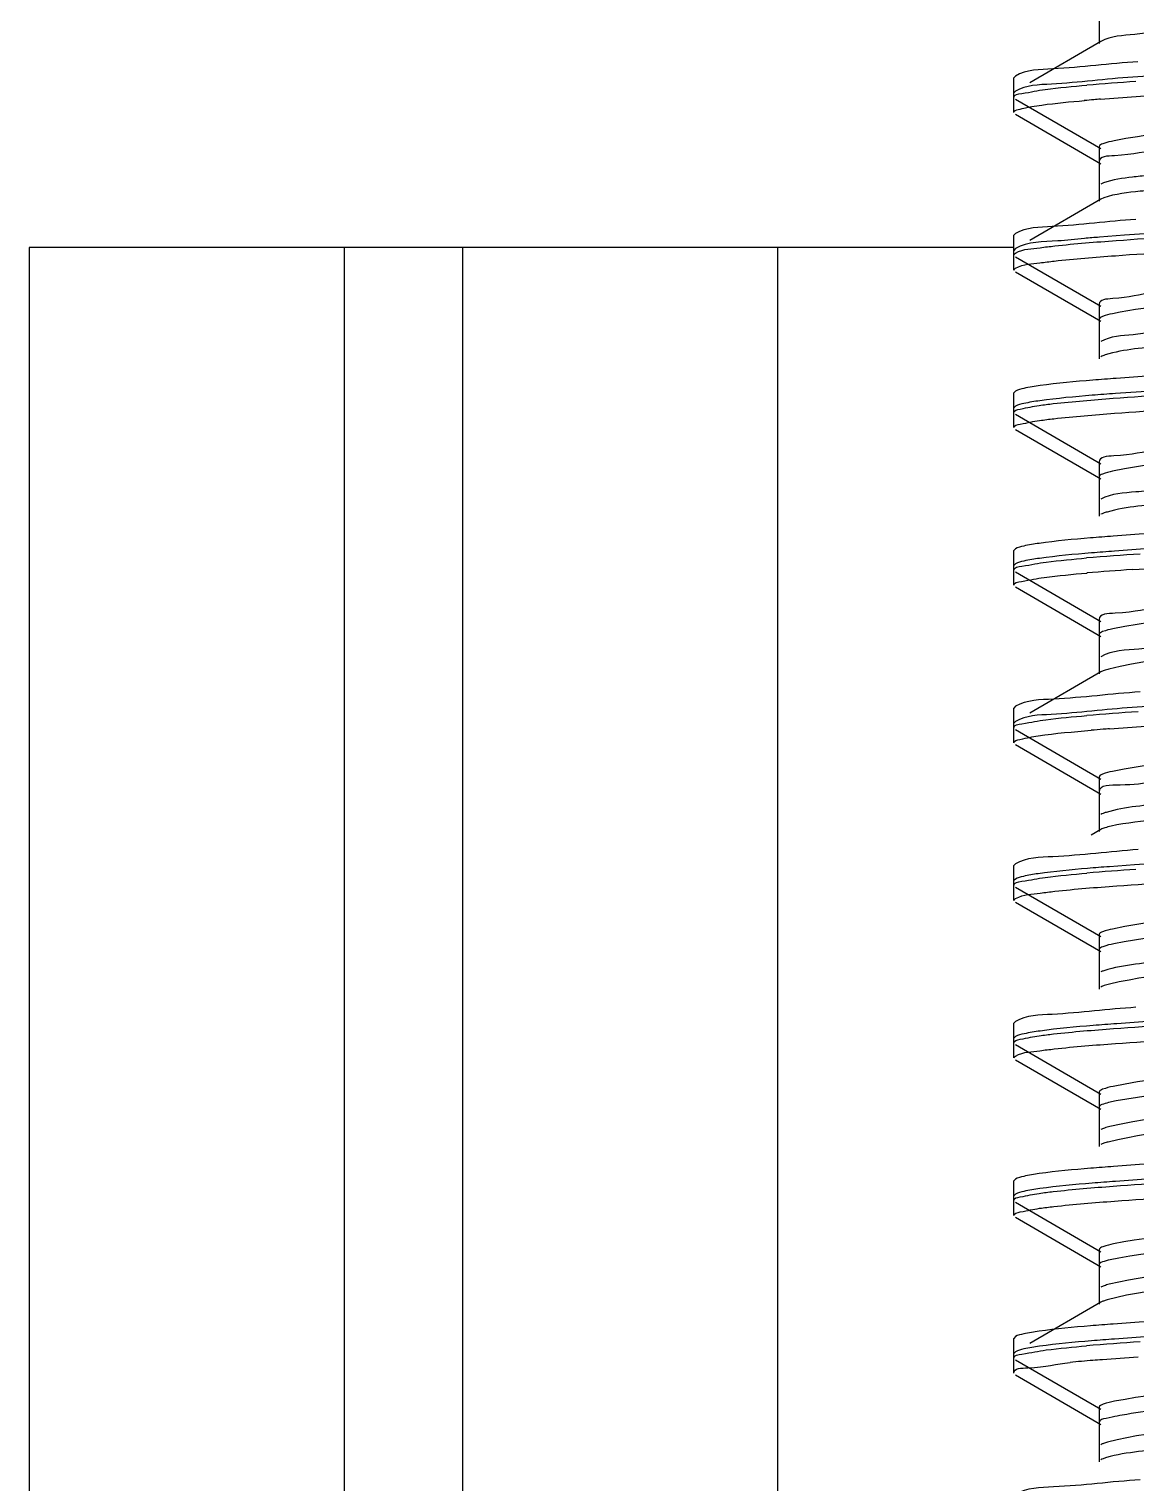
# Model space of a CAD drawing. Extents: x 1680110 to 4798266, y 269661 to 1249705.
# Drawn here: x 2404359.1 to 2404479.5, y 666304.5 to 666462.7 of the extents above; entities that cross this region are included whole.
import ezdxf

# ---------------------------------------------------------------- set-up
doc = ezdxf.new("R2010")
doc.units = 0
doc.header["$LTSCALE"] = 1000
doc.header["$MEASUREMENT"] = 0

# ---------------------------------------------------------------- blocks, each defined once
blk = doc.blocks.new('gfhhrryyfd')
at = {"linetype": 'Continuous'}
for p, q in [((3693269.29, -1740978.95), (3693269.29, -1740983.24)), ((3693269.48, -1740983.02), (3693261.74, -1740987.5)), ((3693260.18, -1740986.77), (3693260.01, -1740986.96)), ((3693260.01, -1740989.1), (3693260.01, -1740986.96)), ((3693260.01, -1740989.1), (3693260.01, -1740986.96)), ((3693260.18, -1740988.41), (3693260.01, -1740988.6)), ((3693260.01, -1740990.74), (3693260.01, -1740988.6)), ((3693260.01, -1740990.74), (3693260.01, -1740988.6)), ((3693260.18, -1740989.29), (3693269.48, -1740994.67)), ((3693260.18, -1740990.93), (3693269.48, -1740996.32)), ((3693269.29, -1740994.46), (3693269.29, -1740998.74)), ((3693269.29, -1740996.1), (3693269.29, -1741000.38)), ((3693269.76, -1740998.4), (3693269.48, -1740998.53)), ((3693269.48, -1741000.17), (3693261.74, -1741004.65)), ((3693269.79, -1741000.03), (3693269.48, -1741000.17)), ((3693260.18, -1741003.91), (3693260.01, -1741004.1)), ((3693260.01, -1741006.24), (3693260.01, -1741004.1)), ((3693260.01, -1741006.24), (3693260.01, -1741004.1)), ((3693152.86, -1741005.43), (3693152.86, -1744418.97)), ((3693260.01, -1741005.43), (3693152.86, -1741005.43)), ((3693187.15, -1741005.43), (3693187.15, -1744418.97)), ((3693200.01, -1741005.43), (3693200.01, -1744418.97)), ((3693234.3, -1741005.43), (3693234.3, -1744418.97)), ((3693260.18, -1741005.55), (3693260.01, -1741005.74)), ((3693260.01, -1741007.89), (3693260.01, -1741005.74)), ((3693260.01, -1741007.89), (3693260.01, -1741005.74)), ((3693260.18, -1741006.43), (3693269.48, -1741011.82)), ((3693260.18, -1741008.07), (3693269.48, -1741013.46)), ((3693269.29, -1741011.6), (3693269.29, -1741015.89)), ((3693269.29, -1741013.24), (3693269.29, -1741017.53)), ((3693260.18, -1741021.06), (3693260.01, -1741021.25)), ((3693260.01, -1741023.39), (3693260.01, -1741021.25)), ((3693260.01, -1741023.39), (3693260.01, -1741021.25)), ((3693260.18, -1741022.7), (3693260.01, -1741022.89)), ((3693260.01, -1741025.03), (3693260.01, -1741022.89)), ((3693260.01, -1741025.03), (3693260.01, -1741022.89)), ((3693260.18, -1741023.58), (3693269.48, -1741028.96)), ((3693260.18, -1741025.22), (3693269.48, -1741030.61)), ((3693269.29, -1741028.75), (3693269.29, -1741033.03)), ((3693269.29, -1741030.39), (3693269.29, -1741034.67)), ((3693260.18, -1741038.2), (3693260.01, -1741038.39)), ((3693260.01, -1741040.54), (3693260.01, -1741038.39)), ((3693260.01, -1741040.54), (3693260.01, -1741038.39)), ((3693260.18, -1741039.85), (3693260.01, -1741040.03)), ((3693260.01, -1741042.18), (3693260.01, -1741040.03)), ((3693260.01, -1741042.18), (3693260.01, -1741040.03)), ((3693260.18, -1741040.72), (3693269.48, -1741046.11)), ((3693260.18, -1741042.36), (3693269.48, -1741047.75)), ((3693269.29, -1741045.89), (3693269.29, -1741050.18)), ((3693269.29, -1741047.53), (3693269.29, -1741051.82)), ((3693269.48, -1741051.6), (3693261.74, -1741056.09)), ((3693260.18, -1741055.35), (3693260.01, -1741055.54)), ((3693260.01, -1741057.68), (3693260.01, -1741055.54)), ((3693260.01, -1741057.68), (3693260.01, -1741055.54)), ((3693260.18, -1741056.99), (3693260.01, -1741057.18)), ((3693260.01, -1741059.32), (3693260.01, -1741057.18)), ((3693260.01, -1741059.32), (3693260.01, -1741057.18)), ((3693260.18, -1741057.87), (3693269.48, -1741063.26)), ((3693260.18, -1741059.51), (3693269.48, -1741064.9)), ((3693269.29, -1741063.04), (3693269.29, -1741067.32)), ((3693269.29, -1741064.68), (3693269.29, -1741068.97)), ((3693269.48, -1741068.75), (3693268.42, -1741069.36)), ((3693260.18, -1741072.49), (3693260.01, -1741072.68)), ((3693260.01, -1741074.83), (3693260.01, -1741072.68)), ((3693260.01, -1741074.83), (3693260.01, -1741072.68)), ((3693260.18, -1741074.14), (3693260.01, -1741074.32)), ((3693260.01, -1741076.47), (3693260.01, -1741074.32)), ((3693260.01, -1741076.47), (3693260.01, -1741074.32)), ((3693260.18, -1741075.01), (3693269.48, -1741080.4)), ((3693260.18, -1741076.65), (3693269.48, -1741082.04)), ((3693269.29, -1741080.18), (3693269.29, -1741084.47)), ((3693269.29, -1741081.82), (3693269.29, -1741086.11)), ((3693260.18, -1741089.64), (3693260.01, -1741089.83)), ((3693260.01, -1741091.97), (3693260.01, -1741089.83)), ((3693260.01, -1741091.97), (3693260.01, -1741089.83)), ((3693260.18, -1741091.28), (3693260.01, -1741091.47)), ((3693260.01, -1741093.61), (3693260.01, -1741091.47)), ((3693260.01, -1741093.61), (3693260.01, -1741091.47)), ((3693260.18, -1741092.16), (3693269.48, -1741097.55)), ((3693260.18, -1741093.8), (3693269.48, -1741099.19)), ((3693269.29, -1741097.33), (3693269.29, -1741101.61)), ((3693269.29, -1741098.97), (3693269.29, -1741103.26)), ((3693260.18, -1741106.79), (3693260.01, -1741106.97)), ((3693260.01, -1741109.12), (3693260.01, -1741106.97)), ((3693260.01, -1741109.12), (3693260.01, -1741106.97)), ((3693260.18, -1741108.43), (3693260.01, -1741108.61)), ((3693260.01, -1741110.76), (3693260.01, -1741108.61)), ((3693260.01, -1741110.76), (3693260.01, -1741108.61)), ((3693260.18, -1741109.3), (3693269.48, -1741114.69)), ((3693260.18, -1741110.94), (3693269.48, -1741116.33)), ((3693269.29, -1741114.47), (3693269.29, -1741118.76)), ((3693269.29, -1741116.11), (3693269.29, -1741120.4)), ((3693269.48, -1741120.18), (3693261.74, -1741124.67)), ((3693260.18, -1741123.93), (3693260.01, -1741124.12)), ((3693260.01, -1741126.26), (3693260.01, -1741124.12)), ((3693260.01, -1741126.26), (3693260.01, -1741124.12)), ((3693260.18, -1741125.57), (3693260.01, -1741125.76)), ((3693260.01, -1741127.9), (3693260.01, -1741125.76)), ((3693260.01, -1741127.9), (3693260.01, -1741125.76)), ((3693260.18, -1741126.45), (3693269.48, -1741131.84)), ((3693260.18, -1741128.09), (3693269.48, -1741133.48)), ((3693269.29, -1741131.62), (3693269.29, -1741135.91)), ((3693269.29, -1741133.26), (3693269.29, -1741137.55))]:
    blk.add_line(p, q, dxfattribs=at)
for centre, radius, start, end in [((3693293.13, -1741287.43), 300.71, 93.7819, 94.8008), ((3693285.57, -1741196.29), 207.62, 94.6548, 94.9427), ((3693288.64, -1741233.75), 245.21, 94.4875, 94.6577), ((3693286.58, -1741223.25), 219.62, 94.5049, 94.936), ((3693293.74, -1741346.61), 308.48, 93.7138, 94.7991), ((3693292.58, -1741333.65), 293.84, 93.8416, 94.804), ((3693293.44, -1741360.02), 304.73, 93.7464, 94.7999), ((3693288.61, -1741301.54), 244.42, 94.4273, 94.7392), ((3693291.88, -1741343.55), 286.56, 94.2964, 94.4317), ((3693293.14, -1741373.28), 300.84, 93.7807, 94.8008), ((3693293.75, -1741432.45), 308.6, 93.7128, 94.7991), ((3693282.98, -1741302.8), 176.87, 94.6576, 95.467), ((3693288.94, -1741374.4), 248.71, 94.4503, 94.6873), ((3693296.79, -1741477.13), 351.74, 93.7928, 94.4265)]:
    blk.add_arc(centre, radius, start, end, dxfattribs=at)
for points, knots in [([(3693275.39, -1740981.99), (3693274.65, -1740982.07), (3693272.69, -1740982.36), (3693270.56, -1740982.39), (3693269.48, -1740983.02)], [0, 0, 0, 0, 0.374179, 1, 1, 1, 1]), ([(3693384.23, -1740981.73), (3693376.11, -1740982.28), (3693339.02, -1740984.07), (3693301.89, -1740984.93), (3693272.97, -1740986.89)], [0, 0, 0, 0, 0.219186, 1, 1, 1, 1]), ([(3693269.45, -1740989.29), (3693277.16, -1740988.69), (3693314.91, -1740986.81), (3693352.7, -1740985.92), (3693382.69, -1740983.97)], [0, 0, 0, 0, 0.204514, 1, 1, 1, 1]), ([(3693273.52, -1740985.21), (3693270.43, -1740985.42), (3693266.1, -1740986.02), (3693261.38, -1740986.08), (3693260.18, -1740986.77)], [0, 0, 0, 0, 0.691063, 1, 1, 1, 1]), ([(3693272.97, -1740986.89), (3693270.01, -1740987.09), (3693265.86, -1740987.67), (3693261.33, -1740987.75), (3693260.18, -1740988.41)], [0, 0, 0, 0, 0.690332, 1, 1, 1, 1]), ([(3693385.59, -1740986.65), (3693378.38, -1740987.85), (3693358.85, -1740988.59), (3693327.44, -1740990.19), (3693296.55, -1740991.94), (3693277.63, -1740992.49), (3693270.93, -1740993.82)], [0, 0, 0, 0, 0.190819, 0.5086, 0.821571, 1, 1, 1, 1]), ([(3693260.01, -1740989.1), (3693260.01, -1740988.78), (3693261.72, -1740988.58), (3693262.57, -1740988.34), (3693263.43, -1740988.23)], [0, 0, 0, 0, 0.27103, 1, 1, 1, 1]), ([(3693260.01, -1740990.74), (3693260.01, -1740990.54), (3693260.93, -1740990.3), (3693261.47, -1740990.17), (3693261.96, -1740990.09)], [0, 0, 0, 0, 0.282056, 1, 1, 1, 1]), ([(3693261.96, -1740990.09), (3693262.32, -1740990.03), (3693264.22, -1740989.75), (3693266.14, -1740989.57), (3693267.69, -1740989.44)], [0, 0, 0, 0, 0.190856, 1, 1, 1, 1]), ([(3693270.93, -1740993.82), (3693270.51, -1740993.9), (3693270.04, -1740994.01), (3693269.29, -1740994.28), (3693269.29, -1740994.46)], [0, 0, 0, 0, 0.708966, 1, 1, 1, 1]), ([(3693275.93, -1740994.8), (3693274.27, -1740994.96), (3693272.71, -1740995.47), (3693269.29, -1740995.49), (3693269.29, -1740996.1)], [0, 0, 0, 0, 0.733597, 1, 1, 1, 1]), ([(3693274.6, -1740997.58), (3693274.03, -1740997.64), (3693272.42, -1740997.85), (3693270.77, -1740998.03), (3693269.76, -1740998.4)], [0, 0, 0, 0, 0.346189, 1, 1, 1, 1]), ([(3693382.69, -1740998.98), (3693374.01, -1740999.54), (3693336.22, -1741001.34), (3693298.37, -1741002.01), (3693269.33, -1741004.3)], [0, 0, 0, 0, 0.230084, 1, 1, 1, 1]), ([(3693275.93, -1740999.08), (3693275.21, -1740999.15), (3693273.16, -1740999.4), (3693271.06, -1740999.58), (3693269.79, -1741000.03)], [0, 0, 0, 0, 0.349753, 1, 1, 1, 1]), ([(3693271.15, -1741004.67), (3693279.45, -1741004.06), (3693317.84, -1741002.19), (3693356.3, -1741001.44), (3693386.34, -1740999.23)], [0, 0, 0, 0, 0.216266, 1, 1, 1, 1]), ([(3693271.06, -1741006.32), (3693279.34, -1741005.71), (3693317.76, -1741003.84), (3693356.24, -1741003.09), (3693386.32, -1741000.87)], [0, 0, 0, 0, 0.215878, 1, 1, 1, 1]), ([(3693273.29, -1741002.37), (3693270.25, -1741002.58), (3693266, -1741003.17), (3693261.36, -1741003.24), (3693260.18, -1741003.91)], [0, 0, 0, 0, 0.690751, 1, 1, 1, 1]), ([(3693267.69, -1741004.44), (3693266.72, -1741004.52), (3693264.25, -1741004.86), (3693261.53, -1741004.77), (3693260.18, -1741005.55)], [0, 0, 0, 0, 0.38257, 1, 1, 1, 1]), ([(3693262.87, -1741005.45), (3693263.4, -1741005.38), (3693266.15, -1741005.05), (3693268.92, -1741004.83), (3693271.15, -1741004.67)], [0, 0, 0, 0, 0.19158, 1, 1, 1, 1]), ([(3693260.01, -1741006.24), (3693260.01, -1741006.16), (3693261.03, -1741005.52), (3693261.96, -1741005.58), (3693262.87, -1741005.45)], [0, 0, 0, 0, 0.088842, 1, 1, 1, 1]), ([(3693262.84, -1741007.1), (3693263.37, -1741007.03), (3693266.1, -1741006.69), (3693268.84, -1741006.48), (3693271.06, -1741006.32)], [0, 0, 0, 0, 0.191545, 1, 1, 1, 1]), ([(3693386.61, -1741005.24), (3693379.9, -1741006.73), (3693353.86, -1741007.28), (3693319.87, -1741009.24), (3693288.12, -1741011.1), (3693275.2, -1741011.7), (3693270.73, -1741012.64)], [0, 0, 0, 0, 0.17752, 0.667782, 0.88196, 1, 1, 1, 1]), ([(3693260.01, -1741007.89), (3693260.01, -1741007.8), (3693261.02, -1741007.16), (3693261.95, -1741007.22), (3693262.84, -1741007.1)], [0, 0, 0, 0, 0.089015, 1, 1, 1, 1]), ([(3693386.36, -1741009.58), (3693379.21, -1741011.03), (3693359.01, -1741011.49), (3693332.39, -1741013.11), (3693307.21, -1741014.24), (3693290.57, -1741015.04), (3693278.49, -1741016.06), (3693272.04, -1741016.48), (3693269.96, -1741017.12)], [0, 0, 0, 0, 0.187537, 0.516126, 0.6871, 0.835564, 0.944057, 1, 1, 1, 1]), ([(3693275.1, -1741010.38), (3693273.65, -1741010.54), (3693272.27, -1741010.97), (3693269.29, -1741011.07), (3693269.3, -1741011.6)], [0, 0, 0, 0, 0.733399, 1, 1, 1, 1]), ([(3693270.73, -1741012.64), (3693270.36, -1741012.72), (3693269.93, -1741012.82), (3693269.3, -1741013.09), (3693269.3, -1741013.24)], [0, 0, 0, 0, 0.704879, 1, 1, 1, 1]), ([(3693386.34, -1741014.23), (3693378.12, -1741014.84), (3693339.72, -1741016.71), (3693301.26, -1741017.48), (3693271.15, -1741019.67)], [0, 0, 0, 0, 0.214619, 1, 1, 1, 1]), ([(3693275.1, -1741014.67), (3693274.39, -1741014.75), (3693272.53, -1741015.02), (3693270.51, -1741015.07), (3693269.48, -1741015.67)], [0, 0, 0, 0, 0.373077, 1, 1, 1, 1]), ([(3693386.32, -1741015.87), (3693378.07, -1741016.48), (3693339.65, -1741018.35), (3693301.18, -1741019.12), (3693271.06, -1741021.32)], [0, 0, 0, 0, 0.214875, 1, 1, 1, 1]), ([(3693269.96, -1741017.12), (3693269.86, -1741017.15), (3693269.7, -1741017.2), (3693269.55, -1741017.28), (3693269.48, -1741017.31)], [0, 0, 0, 0, 0.565784, 1, 1, 1, 1]), ([(3693270.82, -1741021.84), (3693279.04, -1741021.23), (3693317.42, -1741019.36), (3693355.86, -1741018.59), (3693385.97, -1741016.4)], [0, 0, 0, 0, 0.214433, 1, 1, 1, 1]), ([(3693270.97, -1741023.47), (3693279.24, -1741022.86), (3693317.68, -1741020.99), (3693356.17, -1741020.23), (3693386.28, -1741018.02)], [0, 0, 0, 0, 0.215487, 1, 1, 1, 1]), ([(3693262.87, -1741020.46), (3693262.28, -1741020.54), (3693261.38, -1741020.69), (3693260.46, -1741020.9), (3693260.18, -1741021.06)], [0, 0, 0, 0, 0.644191, 1, 1, 1, 1]), ([(3693271.15, -1741019.67), (3693270.3, -1741019.73), (3693267.54, -1741019.95), (3693264.77, -1741020.19), (3693262.87, -1741020.46)], [0, 0, 0, 0, 0.307204, 1, 1, 1, 1]), ([(3693262.84, -1741022.1), (3693262.26, -1741022.18), (3693261.37, -1741022.34), (3693260.46, -1741022.54), (3693260.18, -1741022.7)], [0, 0, 0, 0, 0.643834, 1, 1, 1, 1]), ([(3693262.77, -1741022.61), (3693263.28, -1741022.54), (3693265.96, -1741022.21), (3693268.65, -1741022), (3693270.82, -1741021.84)], [0, 0, 0, 0, 0.191269, 1, 1, 1, 1]), ([(3693271.06, -1741021.32), (3693270.22, -1741021.38), (3693267.48, -1741021.59), (3693264.73, -1741021.84), (3693262.84, -1741022.1)], [0, 0, 0, 0, 0.307253, 1, 1, 1, 1]), ([(3693260.01, -1741023.39), (3693260.01, -1741023.13), (3693261.36, -1741022.9), (3693262.08, -1741022.71), (3693262.77, -1741022.61)], [0, 0, 0, 0, 0.274668, 1, 1, 1, 1]), ([(3693262.81, -1741024.25), (3693263.33, -1741024.18), (3693266.04, -1741023.84), (3693268.77, -1741023.63), (3693270.97, -1741023.47)], [0, 0, 0, 0, 0.191422, 1, 1, 1, 1]), ([(3693386.85, -1741022.33), (3693380.33, -1741023.93), (3693360.99, -1741024.13), (3693329.46, -1741026.11), (3693297.48, -1741027.87), (3693277.69, -1741028.33), (3693270.75, -1741029.78)], [0, 0, 0, 0, 0.173176, 0.493211, 0.817077, 1, 1, 1, 1]), ([(3693260.01, -1741025.03), (3693260.01, -1741024.76), (3693261.39, -1741024.53), (3693262.11, -1741024.35), (3693262.81, -1741024.25)], [0, 0, 0, 0, 0.274365, 1, 1, 1, 1]), ([(3693386.41, -1741026.71), (3693379.37, -1741028.17), (3693359.38, -1741028.6), (3693327.26, -1741030.62), (3693297.84, -1741031.66), (3693278.95, -1741033.13), (3693272.35, -1741033.61), (3693270.15, -1741034.21)], [0, 0, 0, 0, 0.184985, 0.511081, 0.830893, 0.941203, 1, 1, 1, 1]), ([(3693275.63, -1741027.48), (3693274.04, -1741027.64), (3693272.55, -1741028.11), (3693269.29, -1741028.17), (3693269.3, -1741028.75)], [0, 0, 0, 0, 0.734217, 1, 1, 1, 1]), ([(3693270.75, -1741029.78), (3693270.38, -1741029.86), (3693269.94, -1741029.96), (3693269.3, -1741030.23), (3693269.3, -1741030.39)], [0, 0, 0, 0, 0.705094, 1, 1, 1, 1]), ([(3693275.63, -1741031.76), (3693274.85, -1741031.84), (3693272.82, -1741032.14), (3693270.61, -1741032.16), (3693269.48, -1741032.82)], [0, 0, 0, 0, 0.375015, 1, 1, 1, 1]), ([(3693385.97, -1741031.4), (3693377.67, -1741032), (3693339.29, -1741033.87), (3693300.85, -1741034.62), (3693270.82, -1741036.84)], [0, 0, 0, 0, 0.21655, 1, 1, 1, 1]), ([(3693386.28, -1741033.02), (3693378.03, -1741033.63), (3693339.59, -1741035.5), (3693301.09, -1741036.26), (3693270.97, -1741038.47)], [0, 0, 0, 0, 0.215154, 1, 1, 1, 1]), ([(3693270.15, -1741034.21), (3693270.01, -1741034.25), (3693269.79, -1741034.32), (3693269.57, -1741034.41), (3693269.48, -1741034.46)], [0, 0, 0, 0, 0.579307, 1, 1, 1, 1]), ([(3693272.9, -1741040.48), (3693281.02, -1741039.92), (3693318.15, -1741038.13), (3693355.32, -1741037.28), (3693384.28, -1741035.3)], [0, 0, 0, 0, 0.219072, 1, 1, 1, 1]), ([(3693262.77, -1741037.62), (3693262.2, -1741037.7), (3693261.34, -1741037.85), (3693260.45, -1741038.05), (3693260.18, -1741038.2)], [0, 0, 0, 0, 0.642717, 1, 1, 1, 1]), ([(3693270.82, -1741036.84), (3693270, -1741036.9), (3693267.31, -1741037.11), (3693264.62, -1741037.35), (3693262.77, -1741037.62)], [0, 0, 0, 0, 0.307563, 1, 1, 1, 1]), ([(3693260.01, -1741040.54), (3693260.01, -1741040.21), (3693261.77, -1741040.01), (3693262.65, -1741039.77), (3693263.53, -1741039.66)], [0, 0, 0, 0, 0.270591, 1, 1, 1, 1]), ([(3693262.81, -1741039.25), (3693262.24, -1741039.33), (3693261.36, -1741039.48), (3693260.46, -1741039.68), (3693260.18, -1741039.85)], [0, 0, 0, 0, 0.643387, 1, 1, 1, 1]), ([(3693270.97, -1741038.47), (3693270.13, -1741038.53), (3693267.41, -1741038.74), (3693264.69, -1741038.99), (3693262.81, -1741039.25)], [0, 0, 0, 0, 0.30739, 1, 1, 1, 1]), ([(3693387.06, -1741039.42), (3693384.87, -1741040.02), (3693378.27, -1741040.5), (3693359.41, -1741041.98), (3693329.98, -1741043.01), (3693297.84, -1741045.03), (3693277.83, -1741045.47), (3693270.78, -1741046.92)], [0, 0, 0, 0, 0.058552, 0.168707, 0.488491, 0.814803, 1, 1, 1, 1]), ([(3693260.01, -1741042.18), (3693260.01, -1741041.87), (3693261.65, -1741041.66), (3693262.48, -1741041.44), (3693263.3, -1741041.33)], [0, 0, 0, 0, 0.271621, 1, 1, 1, 1]), ([(3693386.44, -1741043.85), (3693379.51, -1741045.3), (3693359.74, -1741045.76), (3693327.78, -1741047.52), (3693296.24, -1741049.5), (3693276.9, -1741049.71), (3693270.36, -1741051.3)], [0, 0, 0, 0, 0.182739, 0.506392, 0.826439, 1, 1, 1, 1]), ([(3693276.17, -1741044.57), (3693274.46, -1741044.73), (3693272.85, -1741045.26), (3693269.29, -1741045.27), (3693269.3, -1741045.89)], [0, 0, 0, 0, 0.73489, 1, 1, 1, 1]), ([(3693270.78, -1741046.92), (3693270.41, -1741047), (3693269.96, -1741047.1), (3693269.3, -1741047.37), (3693269.3, -1741047.53)], [0, 0, 0, 0, 0.705716, 1, 1, 1, 1]), ([(3693276.17, -1741048.85), (3693275.32, -1741048.94), (3693273.11, -1741049.25), (3693270.7, -1741049.25), (3693269.48, -1741049.96)], [0, 0, 0, 0, 0.376776, 1, 1, 1, 1]), ([(3693384.28, -1741050.31), (3693376.16, -1741050.86), (3693339.03, -1741052.65), (3693301.85, -1741053.5), (3693272.9, -1741055.48)], [0, 0, 0, 0, 0.219115, 1, 1, 1, 1]), ([(3693270.36, -1741051.3), (3693270.18, -1741051.35), (3693269.88, -1741051.43), (3693269.59, -1741051.54), (3693269.48, -1741051.6)], [0, 0, 0, 0, 0.591078, 1, 1, 1, 1]), ([(3693273.76, -1741053.78), (3693270.61, -1741053.99), (3693266.21, -1741054.6), (3693261.4, -1741054.65), (3693260.18, -1741055.35)], [0, 0, 0, 0, 0.691369, 1, 1, 1, 1]), ([(3693270.42, -1741057.8), (3693278.3, -1741057.21), (3693316.02, -1741055.35), (3693353.78, -1741054.48), (3693383.56, -1741052.5)], [0, 0, 0, 0, 0.209378, 1, 1, 1, 1]), ([(3693272.9, -1741055.48), (3693269.95, -1741055.68), (3693265.82, -1741056.25), (3693261.33, -1741056.33), (3693260.18, -1741056.99)], [0, 0, 0, 0, 0.690219, 1, 1, 1, 1]), ([(3693386.72, -1741055.01), (3693380.09, -1741056.55), (3693360.71, -1741056.84), (3693329.14, -1741058.76), (3693297.3, -1741060.53), (3693277.63, -1741060.99), (3693270.73, -1741062.44)], [0, 0, 0, 0, 0.175623, 0.495702, 0.818204, 1, 1, 1, 1]), ([(3693260.01, -1741057.68), (3693260.01, -1741057.35), (3693261.75, -1741057.16), (3693262.61, -1741056.92), (3693263.48, -1741056.81)], [0, 0, 0, 0, 0.270787, 1, 1, 1, 1]), ([(3693260.01, -1741059.32), (3693260.01, -1741059.07), (3693261.31, -1741058.83), (3693262, -1741058.66), (3693262.66, -1741058.56)], [0, 0, 0, 0, 0.275063, 1, 1, 1, 1]), ([(3693386.38, -1741059.37), (3693379.28, -1741060.82), (3693359.18, -1741061.27), (3693326.93, -1741063.29), (3693297.47, -1741064.31), (3693278.69, -1741065.82), (3693272.17, -1741066.27), (3693270.04, -1741066.89)], [0, 0, 0, 0, 0.186373, 0.513855, 0.833476, 0.942785, 1, 1, 1, 1]), ([(3693278.29, -1741063.16), (3693276.05, -1741063.35), (3693273.99, -1741064.08), (3693269.29, -1741063.87), (3693269.29, -1741064.68)], [0, 0, 0, 0, 0.735758, 1, 1, 1, 1]), ([(3693270.73, -1741062.44), (3693270.37, -1741062.51), (3693269.94, -1741062.61), (3693269.3, -1741062.88), (3693269.3, -1741063.04)], [0, 0, 0, 0, 0.704918, 1, 1, 1, 1]), ([(3693270.04, -1741066.89), (3693269.93, -1741066.92), (3693269.74, -1741066.98), (3693269.56, -1741067.06), (3693269.48, -1741067.11)], [0, 0, 0, 0, 0.572013, 1, 1, 1, 1]), ([(3693383.56, -1741067.5), (3693375.07, -1741068.06), (3693337.36, -1741069.87), (3693299.58, -1741070.61), (3693270.42, -1741072.8)], [0, 0, 0, 0, 0.225391, 1, 1, 1, 1]), ([(3693278.29, -1741067.44), (3693277.44, -1741067.52), (3693274.87, -1741067.76), (3693272.29, -1741068.02), (3693270.6, -1741068.39)], [0, 0, 0, 0, 0.327573, 1, 1, 1, 1]), ([(3693270.6, -1741068.39), (3693270.37, -1741068.44), (3693269.99, -1741068.54), (3693269.62, -1741068.67), (3693269.48, -1741068.75)], [0, 0, 0, 0, 0.601667, 1, 1, 1, 1]), ([(3693271.21, -1741074.89), (3693279.51, -1741074.28), (3693317.89, -1741072.41), (3693356.34, -1741071.66), (3693386.36, -1741069.45)], [0, 0, 0, 0, 0.216493, 1, 1, 1, 1]), ([(3693273.53, -1741070.94), (3693270.44, -1741071.15), (3693266.11, -1741071.75), (3693261.38, -1741071.8), (3693260.18, -1741072.49)], [0, 0, 0, 0, 0.691073, 1, 1, 1, 1]), ([(3693270.42, -1741072.8), (3693269.62, -1741072.86), (3693267.03, -1741073.07), (3693264.45, -1741073.3), (3693262.66, -1741073.56)], [0, 0, 0, 0, 0.307039, 1, 1, 1, 1]), ([(3693386.94, -1741072.1), (3693384.69, -1741072.68), (3693378.01, -1741073.18), (3693359.04, -1741074.63), (3693329.66, -1741075.68), (3693297.64, -1741077.69), (3693277.75, -1741078.12), (3693270.76, -1741079.58)], [0, 0, 0, 0, 0.060117, 0.171248, 0.491182, 0.816115, 1, 1, 1, 1]), ([(3693260.01, -1741074.83), (3693260.01, -1741074.5), (3693261.72, -1741074.3), (3693262.57, -1741074.07), (3693263.43, -1741073.96)], [0, 0, 0, 0, 0.271021, 1, 1, 1, 1]), ([(3693262.66, -1741073.56), (3693262.12, -1741073.64), (3693261.29, -1741073.79), (3693260.44, -1741073.98), (3693260.18, -1741074.14)], [0, 0, 0, 0, 0.641483, 1, 1, 1, 1]), ([(3693260.01, -1741076.47), (3693260.01, -1741076.38), (3693261.04, -1741075.74), (3693261.97, -1741075.8), (3693262.88, -1741075.67)], [0, 0, 0, 0, 0.088752, 1, 1, 1, 1]), ([(3693262.88, -1741075.67), (3693263.41, -1741075.6), (3693266.18, -1741075.27), (3693268.96, -1741075.05), (3693271.21, -1741074.89)], [0, 0, 0, 0, 0.191582, 1, 1, 1, 1]), ([(3693381.31, -1741074.55), (3693373.01, -1741075.38), (3693353.04, -1741076.41), (3693322.27, -1741077.74), (3693293.84, -1741079.42), (3693276.88, -1741080), (3693270.91, -1741081.19)], [0, 0, 0, 0, 0.226181, 0.54212, 0.834898, 1, 1, 1, 1]), ([(3693386.43, -1741076.51), (3693379.44, -1741077.96), (3693359.54, -1741078.39), (3693327.52, -1741080.4), (3693298.13, -1741081.45), (3693279.17, -1741082.9), (3693272.49, -1741083.4), (3693270.24, -1741083.98)], [0, 0, 0, 0, 0.183944, 0.508945, 0.828873, 0.939958, 1, 1, 1, 1]), ([(3693381.31, -1741078.84), (3693372.84, -1741079.69), (3693352.49, -1741080.73), (3693321.29, -1741082.02), (3693292.91, -1741083.88), (3693276.09, -1741084.23), (3693270.42, -1741085.58)], [0, 0, 0, 0, 0.229743, 0.549934, 0.842575, 1, 1, 1, 1]), ([(3693270.76, -1741079.58), (3693270.39, -1741079.65), (3693269.95, -1741079.75), (3693269.3, -1741080.02), (3693269.3, -1741080.18)], [0, 0, 0, 0, 0.705326, 1, 1, 1, 1]), ([(3693270.91, -1741081.19), (3693270.5, -1741081.27), (3693270.02, -1741081.38), (3693269.3, -1741081.65), (3693269.3, -1741081.82)], [0, 0, 0, 0, 0.707822, 1, 1, 1, 1]), ([(3693270.24, -1741083.98), (3693270.09, -1741084.02), (3693269.83, -1741084.1), (3693269.58, -1741084.2), (3693269.48, -1741084.25)], [0, 0, 0, 0, 0.584722, 1, 1, 1, 1]), ([(3693270.42, -1741085.58), (3693270.23, -1741085.62), (3693269.91, -1741085.71), (3693269.6, -1741085.83), (3693269.48, -1741085.89)], [0, 0, 0, 0, 0.593584, 1, 1, 1, 1]), ([(3693270.87, -1741090.41), (3693279.11, -1741089.81), (3693317.53, -1741087.93), (3693356, -1741087.17), (3693386.11, -1741084.97)], [0, 0, 0, 0, 0.214855, 1, 1, 1, 1]), ([(3693386.36, -1741084.45), (3693378.14, -1741085.06), (3693339.76, -1741086.93), (3693301.31, -1741087.7), (3693271.21, -1741089.89)], [0, 0, 0, 0, 0.214464, 1, 1, 1, 1]), ([(3693271.07, -1741092.04), (3693279.35, -1741091.44), (3693317.77, -1741089.56), (3693356.24, -1741088.81), (3693386.32, -1741086.6)], [0, 0, 0, 0, 0.215894, 1, 1, 1, 1]), ([(3693273.3, -1741088.1), (3693270.26, -1741088.3), (3693266, -1741088.89), (3693261.36, -1741088.96), (3693260.18, -1741089.64)], [0, 0, 0, 0, 0.690761, 1, 1, 1, 1]), ([(3693271.21, -1741089.89), (3693270.35, -1741089.95), (3693267.57, -1741090.16), (3693264.8, -1741090.41), (3693262.88, -1741090.68)], [0, 0, 0, 0, 0.307194, 1, 1, 1, 1]), ([(3693387.15, -1741089.19), (3693385.01, -1741089.81), (3693378.48, -1741090.26), (3693359.7, -1741091.77), (3693330.24, -1741092.79), (3693298, -1741094.82), (3693277.9, -1741095.26), (3693270.81, -1741096.71)], [0, 0, 0, 0, 0.057292, 0.16665, 0.48628, 0.813694, 1, 1, 1, 1]), ([(3693260.01, -1741091.97), (3693260.01, -1741091.7), (3693261.37, -1741091.48), (3693262.09, -1741091.29), (3693262.78, -1741091.19)], [0, 0, 0, 0, 0.274581, 1, 1, 1, 1]), ([(3693262.88, -1741090.68), (3693262.29, -1741090.76), (3693261.39, -1741090.91), (3693260.46, -1741091.12), (3693260.18, -1741091.28)], [0, 0, 0, 0, 0.64438, 1, 1, 1, 1]), ([(3693262.78, -1741091.19), (3693263.29, -1741091.12), (3693265.98, -1741090.79), (3693268.69, -1741090.58), (3693270.87, -1741090.41)], [0, 0, 0, 0, 0.191288, 1, 1, 1, 1]), ([(3693381.84, -1741091.64), (3693373.7, -1741092.49), (3693353.91, -1741093.5), (3693323.23, -1741094.85), (3693294.53, -1741096.49), (3693277.3, -1741097.14), (3693271.14, -1741098.29)], [0, 0, 0, 0, 0.221386, 0.535783, 0.830497, 1, 1, 1, 1]), ([(3693260.01, -1741093.61), (3693260.01, -1741093.52), (3693261.02, -1741092.89), (3693261.95, -1741092.95), (3693262.85, -1741092.82)], [0, 0, 0, 0, 0.089007, 1, 1, 1, 1]), ([(3693262.85, -1741092.82), (3693263.37, -1741092.75), (3693266.1, -1741092.42), (3693268.85, -1741092.2), (3693271.07, -1741092.04)], [0, 0, 0, 0, 0.191547, 1, 1, 1, 1]), ([(3693386.46, -1741093.64), (3693379.56, -1741095.09), (3693359.88, -1741095.55), (3693328.03, -1741097.32), (3693296.47, -1741099.24), (3693277.09, -1741099.53), (3693270.46, -1741101.07)], [0, 0, 0, 0, 0.181847, 0.504414, 0.824494, 1, 1, 1, 1]), ([(3693381.84, -1741095.93), (3693373.41, -1741096.81), (3693352.96, -1741097.85), (3693321.5, -1741099.13), (3693292.89, -1741101.08), (3693275.92, -1741101.33), (3693270.28, -1741102.76)], [0, 0, 0, 0, 0.227539, 0.549411, 0.843947, 1, 1, 1, 1]), ([(3693270.81, -1741096.71), (3693270.42, -1741096.79), (3693269.97, -1741096.89), (3693269.3, -1741097.17), (3693269.3, -1741097.33)], [0, 0, 0, 0, 0.706097, 1, 1, 1, 1]), ([(3693271.14, -1741098.29), (3693270.67, -1741098.37), (3693270.15, -1741098.5), (3693269.3, -1741098.78), (3693269.3, -1741098.97)], [0, 0, 0, 0, 0.71182, 1, 1, 1, 1]), ([(3693270.46, -1741101.07), (3693270.26, -1741101.12), (3693269.93, -1741101.21), (3693269.6, -1741101.33), (3693269.48, -1741101.4)], [0, 0, 0, 0, 0.595809, 1, 1, 1, 1]), ([(3693386.11, -1741099.97), (3693377.83, -1741100.58), (3693339.42, -1741102.45), (3693300.94, -1741103.2), (3693270.87, -1741105.42)], [0, 0, 0, 0, 0.215925, 1, 1, 1, 1]), ([(3693270.28, -1741102.76), (3693270.12, -1741102.8), (3693269.85, -1741102.87), (3693269.58, -1741102.98), (3693269.48, -1741103.04)], [0, 0, 0, 0, 0.586461, 1, 1, 1, 1]), ([(3693270.83, -1741107.56), (3693279.04, -1741106.96), (3693317.43, -1741105.08), (3693355.87, -1741104.31), (3693385.97, -1741102.13)], [0, 0, 0, 0, 0.214447, 1, 1, 1, 1]), ([(3693386.32, -1741101.6), (3693378.08, -1741102.2), (3693339.66, -1741104.08), (3693301.18, -1741104.84), (3693271.07, -1741107.04)], [0, 0, 0, 0, 0.214866, 1, 1, 1, 1]), ([(3693270.97, -1741109.19), (3693279.24, -1741108.59), (3693317.68, -1741106.71), (3693356.18, -1741105.96), (3693386.28, -1741103.74)], [0, 0, 0, 0, 0.215499, 1, 1, 1, 1]), ([(3693270.87, -1741105.42), (3693270.04, -1741105.48), (3693267.34, -1741105.69), (3693264.64, -1741105.93), (3693262.78, -1741106.19)], [0, 0, 0, 0, 0.307539, 1, 1, 1, 1]), ([(3693262.78, -1741106.19), (3693262.21, -1741106.28), (3693261.34, -1741106.43), (3693260.45, -1741106.63), (3693260.18, -1741106.79)], [0, 0, 0, 0, 0.642908, 1, 1, 1, 1]), ([(3693262.77, -1741108.34), (3693263.28, -1741108.27), (3693265.96, -1741107.94), (3693268.65, -1741107.72), (3693270.83, -1741107.56)], [0, 0, 0, 0, 0.191269, 1, 1, 1, 1]), ([(3693271.07, -1741107.04), (3693270.22, -1741107.1), (3693267.48, -1741107.32), (3693264.73, -1741107.56), (3693262.85, -1741107.83)], [0, 0, 0, 0, 0.30725, 1, 1, 1, 1]), ([(3693381, -1741107.23), (3693372.64, -1741108.05), (3693352.64, -1741109.08), (3693321.9, -1741110.4), (3693293.62, -1741112.09), (3693276.78, -1741112.66), (3693270.87, -1741113.84)], [0, 0, 0, 0, 0.228282, 0.544405, 0.836128, 1, 1, 1, 1]), ([(3693260.01, -1741109.12), (3693260.01, -1741108.85), (3693261.36, -1741108.62), (3693262.08, -1741108.44), (3693262.77, -1741108.34)], [0, 0, 0, 0, 0.274666, 1, 1, 1, 1]), ([(3693262.85, -1741107.83), (3693262.26, -1741107.91), (3693261.37, -1741108.06), (3693260.46, -1741108.26), (3693260.18, -1741108.43)], [0, 0, 0, 0, 0.64385, 1, 1, 1, 1]), ([(3693262.81, -1741109.97), (3693263.33, -1741109.9), (3693266.04, -1741109.57), (3693268.77, -1741109.35), (3693270.97, -1741109.19)], [0, 0, 0, 0, 0.191427, 1, 1, 1, 1]), ([(3693382.36, -1741108.73), (3693374.39, -1741109.6), (3693354.82, -1741110.59), (3693324.27, -1741111.97), (3693295.32, -1741113.56), (3693277.82, -1741114.28), (3693271.45, -1741115.38)], [0, 0, 0, 0, 0.21628, 0.528744, 0.825398, 1, 1, 1, 1]), ([(3693260.01, -1741110.76), (3693260.01, -1741110.49), (3693261.39, -1741110.26), (3693262.11, -1741110.07), (3693262.81, -1741109.97)], [0, 0, 0, 0, 0.274358, 1, 1, 1, 1]), ([(3693381, -1741111.52), (3693372.47, -1741112.36), (3693352.07, -1741113.4), (3693320.88, -1741114.68), (3693292.66, -1741116.55), (3693275.97, -1741116.88), (3693270.37, -1741118.24)], [0, 0, 0, 0, 0.23203, 0.552577, 0.844133, 1, 1, 1, 1]), ([(3693270.87, -1741113.84), (3693270.47, -1741113.92), (3693270, -1741114.03), (3693269.3, -1741114.31), (3693269.3, -1741114.47)], [0, 0, 0, 0, 0.707145, 1, 1, 1, 1]), ([(3693382.36, -1741113.02), (3693373.97, -1741113.93), (3693353.44, -1741114.96), (3693321.76, -1741116.25), (3693292.93, -1741118.28), (3693275.78, -1741118.42), (3693270.17, -1741119.93)], [0, 0, 0, 0, 0.225089, 0.548455, 0.844944, 1, 1, 1, 1]), ([(3693271.45, -1741115.38), (3693270.9, -1741115.47), (3693270.31, -1741115.61), (3693269.3, -1741115.9), (3693269.29, -1741116.11)], [0, 0, 0, 0, 0.715974, 1, 1, 1, 1]), ([(3693385.97, -1741117.13), (3693377.67, -1741117.73), (3693339.29, -1741119.6), (3693300.85, -1741120.35), (3693270.83, -1741122.56)], [0, 0, 0, 0, 0.216529, 1, 1, 1, 1]), ([(3693270.37, -1741118.24), (3693270.19, -1741118.28), (3693269.89, -1741118.37), (3693269.59, -1741118.48), (3693269.48, -1741118.54)], [0, 0, 0, 0, 0.591238, 1, 1, 1, 1]), ([(3693386.28, -1741118.75), (3693378.03, -1741119.35), (3693339.59, -1741121.23), (3693301.09, -1741121.99), (3693270.97, -1741124.19)], [0, 0, 0, 0, 0.215146, 1, 1, 1, 1]), ([(3693270.17, -1741119.93), (3693270.03, -1741119.97), (3693269.8, -1741120.04), (3693269.57, -1741120.13), (3693269.48, -1741120.18)], [0, 0, 0, 0, 0.579977, 1, 1, 1, 1]), ([(3693262.77, -1741123.34), (3693262.2, -1741123.42), (3693261.34, -1741123.57), (3693260.45, -1741123.77), (3693260.18, -1741123.93)], [0, 0, 0, 0, 0.642723, 1, 1, 1, 1]), ([(3693270.83, -1741122.56), (3693270, -1741122.63), (3693267.31, -1741122.84), (3693264.62, -1741123.08), (3693262.77, -1741123.34)], [0, 0, 0, 0, 0.307563, 1, 1, 1, 1]), ([(3693262.81, -1741124.98), (3693262.24, -1741125.06), (3693261.36, -1741125.21), (3693260.46, -1741125.41), (3693260.18, -1741125.57)], [0, 0, 0, 0, 0.643403, 1, 1, 1, 1]), ([(3693270.97, -1741124.19), (3693270.13, -1741124.26), (3693267.41, -1741124.47), (3693264.69, -1741124.71), (3693262.81, -1741124.98)], [0, 0, 0, 0, 0.307384, 1, 1, 1, 1]), ([(3693381.55, -1741124.32), (3693373.31, -1741125.16), (3693353.4, -1741126.18), (3693322.64, -1741127.52), (3693294.1, -1741129.19), (3693277.02, -1741129.79), (3693270.98, -1741130.97)], [0, 0, 0, 0, 0.224238, 0.539714, 0.833345, 1, 1, 1, 1]), ([(3693260.01, -1741126.26), (3693260.01, -1741125.93), (3693261.77, -1741125.74), (3693262.65, -1741125.5), (3693263.53, -1741125.38)], [0, 0, 0, 0, 0.270586, 1, 1, 1, 1]), ([(3693260.01, -1741127.9), (3693260.01, -1741127.35), (3693263.17, -1741127.36), (3693264.6, -1741126.89), (3693266.13, -1741126.74)], [0, 0, 0, 0, 0.263956, 1, 1, 1, 1]), ([(3693381.55, -1741128.61), (3693373.04, -1741129.48), (3693352.52, -1741130.52), (3693321.07, -1741131.79), (3693292.62, -1741133.77), (3693275.77, -1741133.97), (3693270.22, -1741135.42)], [0, 0, 0, 0, 0.229965, 0.552316, 0.845738, 1, 1, 1, 1]), ([(3693270.98, -1741130.97), (3693270.55, -1741131.05), (3693270.06, -1741131.16), (3693269.3, -1741131.44), (3693269.3, -1741131.62)], [0, 0, 0, 0, 0.709136, 1, 1, 1, 1]), ([(3693280.97, -1741131.52), (3693278.07, -1741131.74), (3693274.04, -1741131.99), (3693270.74, -1741132.69), (3693269.29, -1741132.97), (3693269.29, -1741133.26)], [0, 0, 0, 0, 0.734363, 0.926776, 1, 1, 1, 1]), ([(3693270.22, -1741135.42), (3693270.07, -1741135.46), (3693269.82, -1741135.53), (3693269.58, -1741135.63), (3693269.48, -1741135.69)], [0, 0, 0, 0, 0.58329, 1, 1, 1, 1]), ([(3693280.97, -1741135.8), (3693279.69, -1741135.9), (3693276.06, -1741136.25), (3693272.36, -1741136.45), (3693270.08, -1741137.1)], [0, 0, 0, 0, 0.35135, 1, 1, 1, 1]), ([(3693270.08, -1741137.1), (3693269.96, -1741137.14), (3693269.76, -1741137.2), (3693269.56, -1741137.28), (3693269.48, -1741137.33)], [0, 0, 0, 0, 0.574371, 1, 1, 1, 1]), ([(3693273.77, -1741139.51), (3693270.62, -1741139.71), (3693266.21, -1741140.32), (3693261.4, -1741140.37), (3693260.18, -1741141.08)], [0, 0, 0, 0, 0.691379, 1, 1, 1, 1])]:
    blk.add_open_spline(points, degree=3, knots=knots, dxfattribs=at)
for points in [[(3693263.43, -1740988.23), (3693264.93, -1740988.04), (3693266.45, -1740987.9), (3693267.96, -1740987.77)], [(3693263.53, -1741039.66), (3693264.99, -1741039.47), (3693266.46, -1741039.34), (3693267.93, -1741039.21)], [(3693263.3, -1741041.33), (3693264.85, -1741041.13), (3693266.41, -1741040.98), (3693267.98, -1741040.85)], [(3693263.48, -1741056.81), (3693264.97, -1741056.62), (3693266.45, -1741056.48), (3693267.94, -1741056.36)], [(3693262.66, -1741058.56), (3693264.57, -1741058.28), (3693266.49, -1741058.12), (3693268.41, -1741057.96)], [(3693263.43, -1741073.96), (3693264.93, -1741073.77), (3693266.45, -1741073.63), (3693267.96, -1741073.5)], [(3693263.53, -1741125.38), (3693264.99, -1741125.2), (3693266.46, -1741125.06), (3693267.93, -1741124.94)]]:
    blk.add_open_spline(points, degree=3, dxfattribs=at)

msp = doc.modelspace()

# ---------------------------------------------------------------- block references
at = {"lineweight": -3, "xscale": 0.9999959468841553, "yscale": 0.9999959506094456, "zscale": 0.9999959495959999}
msp.add_blockref('gfhhrryyfd', (-1288778.82, 2407437.34), dxfattribs=at)

doc.saveas('drawing.dxf')
